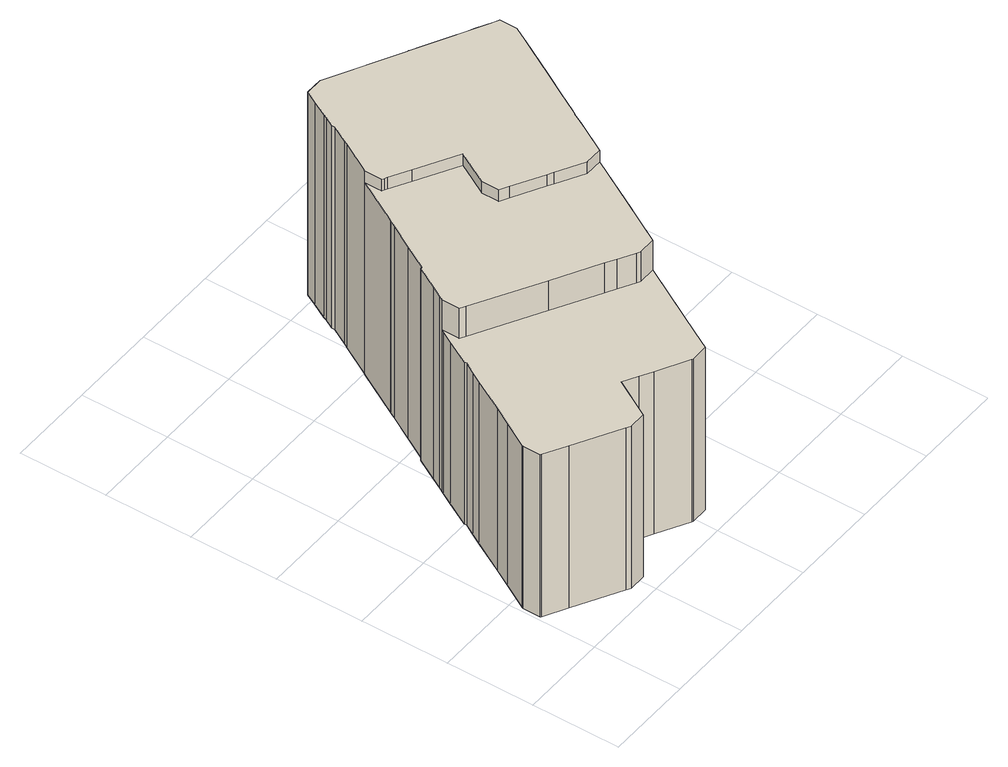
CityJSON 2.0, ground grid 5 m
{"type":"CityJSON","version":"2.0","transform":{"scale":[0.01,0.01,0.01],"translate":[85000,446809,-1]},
"CityObjects":{
"building1":{"type":"Building","children":["building1-1"]},
"building1-1":{"type":"BuildingPart","parents":["building1"],"geometry":[{"type":"Solid","lod":"1.3","boundaries":[[[[0,1,2,3]],[[2,4,5,3]],[[5,6,7,8,9,10,11,12,13,14,15,16,17,18,19,20,21,22,23,24,25,26,27,28,29,30,31,32,33,34,35,36,0,3]],[[36,37,1,0]],[[1,37,38,39,40,41,42,43,44,45,46,47,48,49,50,51,52,53,54,55,56,57,58,59,60,61,62,63,64,65,66,67,68,69,4,2]],[[4,69,6,5]],[[69,68,7,6]],[[68,67,8,7]],[[67,66,9,8]],[[66,65,10,9]],[[65,64,11,10]],[[64,63,12,11]],[[63,62,13,12]],[[62,61,14,13]],[[61,60,15,14]],[[60,59,16,15]],[[59,58,17,16]],[[58,57,18,17]],[[57,56,19,18]],[[56,55,20,19]],[[55,54,70,21,20]],[[70,71,22,21]],[[22,71,72,23]],[[23,72,73,24]],[[24,73,74,25]],[[25,74,75,26]],[[26,75,76,27]],[[27,76,46,45,28]],[[28,45,44,29]],[[29,44,43,30]],[[30,43,42,31]],[[31,42,41,32]],[[32,41,40,33]],[[33,40,39,34]],[[34,39,38,35]],[[35,38,37,36]],[[77,78,79,46,76]],[[46,79,80,47]],[[80,81,48,47]],[[81,82,49,48]],[[82,83,50,49]],[[83,84,51,50]],[[84,85,52,51]],[[85,86,53,52]],[[86,87,54,53]],[[54,87,88,89,70]],[[75,74,73,72,71,70,89,90,91,92,93,94,95,96,97,98,99,100,101,102,103,104,105,106,107,108,109,110,111,112,113,114,115,116,77,76]],[[116,117,78,77]],[[79,78,117,118,119,120,121,122,123,124,125,126,127,128,129,130,131,132,133,134,135,136,137,138,139,140,88,87,86,85,84,83,82,81,80]],[[88,140,90,89]],[[140,139,91,90]],[[139,138,92,91]],[[138,137,141,93,92]],[[141,142,94,93]],[[94,142,143,95]],[[95,143,144,96]],[[96,144,145,97]],[[145,146,98,97]],[[146,147,99,98]],[[147,148,100,99]],[[100,148,149,101]],[[101,149,150,102]],[[102,150,151,103]],[[103,151,152,104]],[[104,152,153,105]],[[105,153,154,106]],[[106,154,155,107]],[[107,155,156,108]],[[108,156,125,124,109]],[[109,124,123,110]],[[110,123,122,111]],[[111,122,121,112]],[[112,121,120,113]],[[113,120,119,114]],[[114,119,118,115]],[[115,118,117,116]],[[157,158,159,125,156]],[[125,159,160,126]],[[160,161,127,126]],[[161,162,128,127]],[[162,163,129,128]],[[163,164,130,129]],[[130,164,165,131]],[[131,165,166,132]],[[166,167,133,132]],[[167,168,134,133]],[[168,169,135,134]],[[169,170,136,135]],[[170,171,137,136]],[[137,171,172,173,141]],[[155,154,153,152,151,150,149,148,147,146,145,144,143,142,141,173,174,175,176,177,178,179,180,181,182,183,184,185,186,187,188,189,190,191,192,193,194,195,196,197,198,199,200,201,157,156]],[[201,202,158,157]],[[159,158,202,203,204,205,206,207,208,209,210,211,212,213,214,215,216,217,218,219,220,221,222,223,224,225,226,227,228,229,172,171,170,169,168,167,166,165,164,163,162,161,160]],[[172,229,174,173]],[[229,228,175,174]],[[228,227,176,175]],[[227,226,177,176]],[[226,225,178,177]],[[225,224,179,178]],[[224,223,180,179]],[[223,222,181,180]],[[222,221,182,181]],[[221,220,183,182]],[[220,219,184,183]],[[184,219,218,185]],[[185,218,217,186]],[[186,217,216,187]],[[187,216,215,188]],[[188,215,214,189]],[[189,214,213,190]],[[190,213,212,191]],[[191,212,211,192]],[[192,211,210,193]],[[193,210,209,194]],[[194,209,208,195]],[[195,208,207,196]],[[196,207,206,197]],[[197,206,205,198]],[[198,205,204,199]],[[199,204,203,200]],[[200,203,202,201]]]]}]}
},
"vertices":[
[21,431,72],[21,431,1123],[21,331,1123],[21,331,72],[26,328,1123],[26,328,72],[151,257,72],[411,111,72],[434,98,72],[534,98,72],[535,101,72],[657,317,72],[738,271,72],[806,233,72],[981,136,72],[986,133,72],[1086,133,72],[1088,136,72],[1142,232,72],[1216,364,72],[1374,643,72],[1379,652,72],[1379,752,72],[1371,757,72],[956,992,72],[564,1214,72],[556,1219,72],[456,1219,72],[450,1209,72],[411,1139,72],[336,1005,72],[336,990,72],[301,928,72],[267,868,72],[166,689,72],[110,589,72],[25,439,72],[25,439,1123],[110,589,1123],[166,689,1123],[267,868,1123],[301,928,1123],[336,990,1123],[336,1005,1123],[411,1139,1123],[450,1209,1123],[456,1219,1123],[456,1119,1123],[484,1102,1123],[860,889,1123],[1115,745,1123],[1170,714,1123],[1259,663,1123],[1279,652,1123],[1379,652,1123],[1374,643,1123],[1216,364,1123],[1142,232,1123],[1088,136,1123],[1086,133,1123],[986,133,1123],[981,136,1123],[806,233,1123],[738,271,1123],[657,317,1123],[535,101,1123],[534,98,1123],[434,98,1123],[411,111,1123],[151,257,1123],[1379,652,73],[1379,752,73],[1371,757,73],[956,992,73],[564,1214,73],[556,1219,73],[456,1219,73],[470,1244,73],[470,1244,1316],[456,1219,1316],[456,1119,1316],[484,1102,1316],[860,889,1316],[1115,745,1316],[1170,714,1316],[1259,663,1316],[1279,652,1316],[1379,652,1316],[1459,794,1316],[1459,794,73],[1488,846,73],[1496,860,73],[1670,1169,73],[1675,1177,73],[1675,1277,73],[1660,1285,73],[1510,1370,73],[1314,1480,73],[1403,1638,73],[1418,1665,73],[1418,1765,73],[1401,1774,73],[1303,1830,73],[1232,1870,73],[1144,1919,73],[1087,1951,73],[1021,1988,73],[1005,1997,73],[905,1997,73],[763,1746,73],[759,1739,73],[741,1707,73],[664,1572,73],[585,1432,73],[584,1430,73],[574,1430,73],[503,1303,73],[503,1303,1316],[574,1430,1316],[584,1430,1316],[585,1432,1316],[664,1572,1316],[741,1707,1316],[759,1739,1316],[763,1746,1316],[905,1997,1316],[905,1897,1316],[916,1891,1316],[931,1883,1316],[1043,1820,1316],[1275,1689,1316],[1171,1504,1316],[1171,1404,1316],[1219,1377,1316],[1390,1281,1316],[1421,1263,1316],[1575,1177,1316],[1675,1177,1316],[1670,1169,1316],[1496,860,1316],[1488,846,1316],[1675,1177,76],[1675,1277,76],[1660,1285,76],[1510,1370,76],[1314,1480,76],[1403,1638,76],[1418,1665,76],[1418,1765,76],[1401,1774,76],[1303,1830,76],[1232,1870,76],[1144,1919,76],[1087,1951,76],[1021,1988,76],[1005,1997,76],[905,1997,76],[1003,2171,76],[1003,2171,1390],[905,1997,1390],[905,1897,1390],[916,1891,1390],[931,1883,1390],[1043,1820,1390],[1275,1689,1390],[1171,1504,1390],[1171,1404,1390],[1219,1377,1390],[1390,1281,1390],[1421,1263,1390],[1575,1177,1390],[1675,1177,1390],[1676,1179,1390],[1676,1179,76],[1774,1353,76],[1809,1421,76],[1813,1422,76],[1826,1446,76],[1882,1546,76],[1959,1681,76],[2006,1765,76],[2089,1912,76],[2092,1917,76],[2135,1993,76],[2135,2093,76],[2110,2106,76],[2015,2156,76],[1979,2175,76],[1907,2213,76],[1760,2291,76],[1721,2312,76],[1708,2319,76],[1701,2322,76],[1310,2529,76],[1293,2538,76],[1193,2538,76],[1158,2472,76],[1111,2384,76],[1101,2364,76],[1072,2310,76],[1072,2293,76],[1017,2195,76],[1017,2195,1390],[1072,2293,1390],[1072,2310,1390],[1101,2364,1390],[1111,2384,1390],[1158,2472,1390],[1193,2538,1390],[1293,2538,1390],[1310,2529,1390],[1701,2322,1390],[1708,2319,1390],[1721,2312,1390],[1760,2291,1390],[1907,2213,1390],[1979,2175,1390],[2015,2156,1390],[2110,2106,1390],[2135,2093,1390],[2135,1993,1390],[2092,1917,1390],[2089,1912,1390],[2006,1765,1390],[1959,1681,1390],[1882,1546,1390],[1826,1446,1390],[1813,1422,1390],[1809,1421,1390],[1774,1353,1390]
]}
